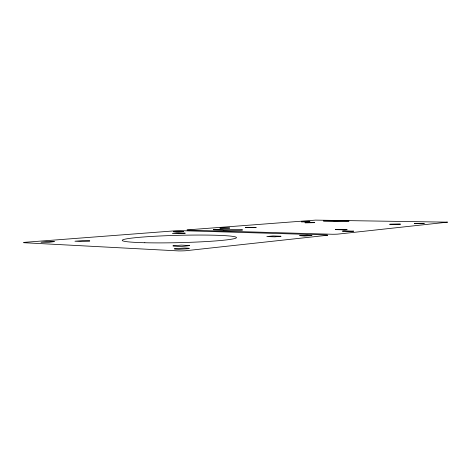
<?xml version="1.0" encoding="UTF-8"?>
<svg xmlns="http://www.w3.org/2000/svg" width="471" height="471" viewBox="0 0 471 471"><rect width="100%" height="100%" fill="white"/><g stroke="black" fill="none" stroke-linecap="round" stroke-linejoin="round"><path stroke-width="0.71" d="M311.896 235.588L304.348 236.018L299.627 235.635L307.139 235.212L311.896 235.588M414.492 223.654L424.194 223.654L414.492 223.654M256.094 227.363L245.309 227.599L256.094 227.363M400.391 224.149L389.77 224.267L400.391 224.149M280.91 236.259L274.723 236.836L266.839 236.524L273.05 235.959L280.91 236.259M447.45 222.153L337.683 234.134A6.888 0.424 -0.6 0 1 332.497 234.264L187.499 230.113A5.946 0.312 -1.2 0 1 187.399 229.872L315.482 220.122L447.45 222.153M353.574 231.131L353.491 231.19A5.787 0.336 -0.5 0 1 351.637 231.385L342.405 231.155A5.793 0.336 -0.5 0 1 344.283 230.961L353.574 231.131M346.997 229.577L346.862 229.654A6.076 0.336 -0.6 0 1 344.89 229.854L335.258 229.624A6.076 0.336 -0.6 0 1 337.254 229.424L346.997 229.577M54.271 241.594L49.137 242.288L41.059 242.265L46.282 241.57L54.271 241.594M189.124 248.664L178.703 249.306L174.641 249.1L174.388 248.67L184.72 248.04L188.765 248.235L189.124 248.664M189.454 245.55C184.079 246.498 178.256 246.751 172.886 245.874L181.253 245.103L189.454 245.55M323.477 220.946L333.256 221.246A7.93 0.347 -0.7 0 0 342.37 221.488A7.93 0.347 -0.7 0 0 348.752 220.964A7.93 0.347 -0.7 0 0 337.683 220.887L323.477 220.946M185.156 233.174L178.697 233.663L172.398 233.41L178.862 232.927L185.156 233.174M314.716 222.648L305.037 222.759L314.716 222.648M183.649 231.667L176.325 232.02L173.316 231.72L180.593 231.373L183.649 231.667M309.841 221.711L301.346 221.788L309.841 221.711M327.433 235.259L185.668 250.737A9.079 0.724 -1.5 0 1 178.644 250.919L23.703 242.7A7.836 0.471 -2 0 1 24.845 242.306L175.966 230.749A6.099 0.324 -1.3 0 1 180.599 230.643L326.279 234.935A7.071 0.447 -0.7 0 1 327.433 235.259M89.737 240.94L81.271 241.588L74.966 241.217L83.414 240.581L89.737 240.94M229.665 228.029L220.004 228.105L229.665 228.029M213.339 229.695L223.384 230.219A9.691 0.524 -1.1 0 0 232.951 230.649A9.691 0.524 -1.1 0 0 242.536 229.866A9.691 0.524 -1.1 0 0 230.025 229.677L213.339 229.695M144.827 242.736A57.097 3.668 -1.4 0 0 235.912 238.102A57.097 3.668 -1.4 0 0 157.073 236.136A57.097 3.668 -1.4 0 0 144.827 242.736"/></g></svg>
